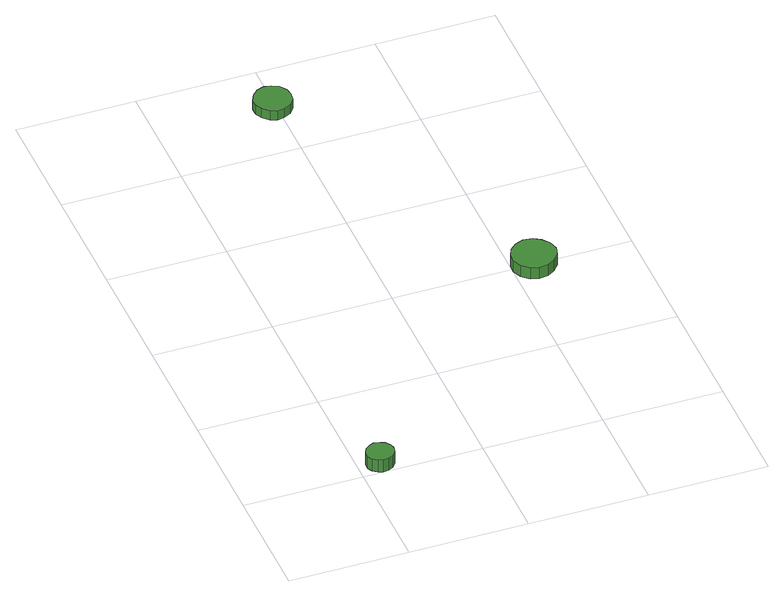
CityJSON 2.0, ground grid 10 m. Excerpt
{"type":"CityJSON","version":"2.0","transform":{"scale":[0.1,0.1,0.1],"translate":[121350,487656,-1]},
"CityObjects":{
"tree1":{"type":"SolitaryVegetationObject","attributes":{"function":"something"},"geometry":[{"type":"MultiSurface","lod":"1","boundaries":[[[0,1,2,3,4,5,6,7,8,9,10,11,12,13,14]],[[15,16,17,18,19,20,21,22,23,24,25,26,27,28,29]],[[0,29,28,1]],[[1,28,27,2]],[[2,27,26,3]],[[3,26,25,4]],[[4,25,24,5]],[[5,24,23,6]],[[6,23,22,7]],[[7,22,21,8]],[[8,21,20,9]],[[9,20,19,10]],[[10,19,18,11]],[[11,18,17,12]],[[12,17,16,13]],[[13,16,15,14]],[[14,15,29,0]]]}]},
"tree2":{"type":"SolitaryVegetationObject","attributes":{"function":"something"},"geometry":[{"type":"MultiSurface","lod":"1","boundaries":[[[30,31,32,33,34,35,36,37,38,39,40,41,42,43,44]],[[45,46,47,48,49,50,51,52,53,54,55,56,57,58,59]],[[30,59,58,31]],[[31,58,57,32]],[[32,57,56,33]],[[33,56,55,34]],[[34,55,54,35]],[[35,54,53,36]],[[36,53,52,37]],[[37,52,51,38]],[[38,51,50,39]],[[39,50,49,40]],[[40,49,48,41]],[[41,48,47,42]],[[42,47,46,43]],[[43,46,45,44]],[[44,45,59,30]]]}]},
"tree3":{"type":"SolitaryVegetationObject","attributes":{"function":"something"},"geometry":[{"type":"MultiSurface","lod":"1","boundaries":[[[60,61,62,63,64,65,66,67,68,69,70,71,72,73,74]],[[75,76,77,78,79,80,81,82,83,84,85,86,87,88,89]],[[60,89,88,61]],[[61,88,87,62]],[[62,87,86,63]],[[63,86,85,64]],[[64,85,84,65]],[[65,84,83,66]],[[66,83,82,67]],[[67,82,81,68]],[[68,81,80,69]],[[69,80,79,70]],[[70,79,78,71]],[[71,78,77,72]],[[72,77,76,73]],[[73,76,75,74]],[[74,75,89,60]]]}]}
},
"vertices":[
[30,12,20],[29,16,20],[26,20,20],[22,22,20],[17,23,20],[13,21,20],[9,18,20],[7,14,20],[7,9,20],[9,5,20],[13,2,20],[17,0,20],[22,1,20],[26,3,20],[29,7,20],[29,7,8],[26,3,8],[22,1,8],[17,0,8],[13,2,8],[9,5,8],[7,9,8],[7,14,8],[9,18,8],[13,21,8],[17,23,8],[22,22,8],[26,20,8],[29,16,8],[30,12,8],
[112,454,18],[111,460,18],[107,466,18],[101,469,18],[95,470,18],[89,468,18],[84,463,18],[81,457,18],[81,451,18],[84,445,18],[89,440,18],[95,438,18],[101,439,18],[107,442,18],[111,447,18],[111,447,9],[107,442,9],[101,439,9],[95,438,9],[89,440,9],[84,445,9],[81,451,9],[81,457,9],[84,463,9],[89,468,9],[95,470,9],[101,469,9],[107,466,9],[111,460,9],[112,454,9],
[237,200,19],[235,208,19],[230,214,19],[224,218,19],[216,219,19],[209,216,19],[203,211,19],[200,204,19],[200,197,19],[203,190,19],[209,184,19],[216,182,19],[224,183,19],[230,187,19],[235,193,19],[235,193,8],[230,187,8],[224,183,8],[216,182,8],[209,184,8],[203,190,8],[200,197,8],[200,204,8],[203,211,8],[209,216,8],[216,219,8],[224,218,8],[230,214,8],[235,208,8],[237,200,8]
]}
